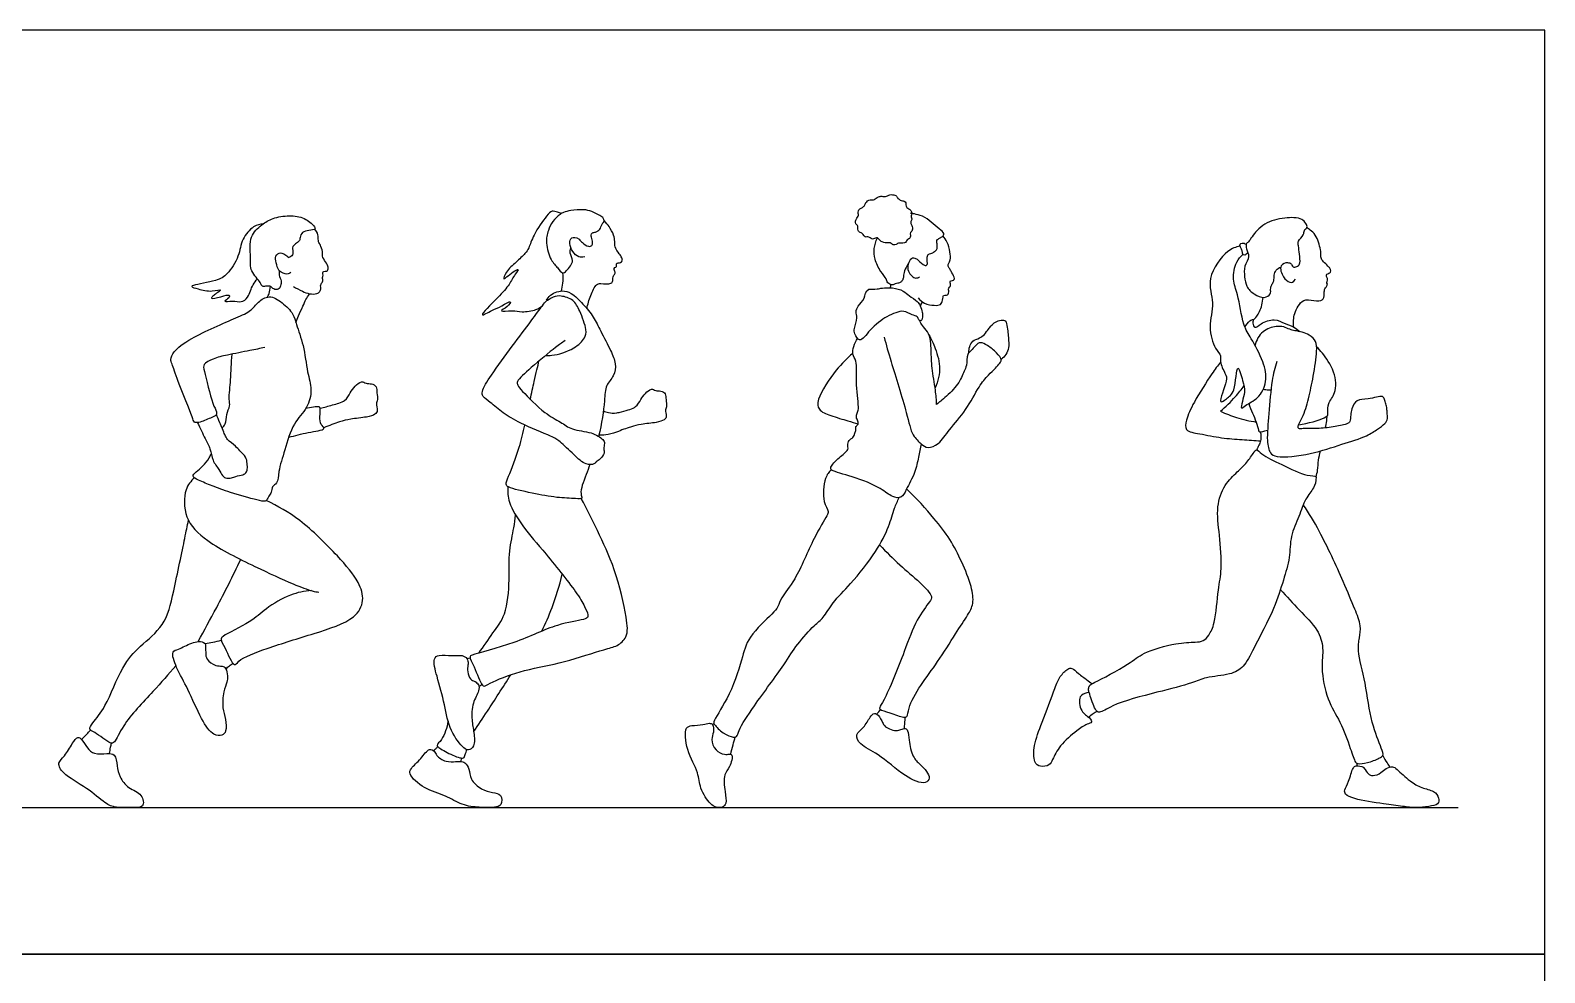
# Model space of a CAD drawing. Header units: millimetres. Extents: x 10.5 to 31.3, y 15.2 to 26.1.
# Drawn here: x 14.294 to 18.293, y 23.59 to 26.077 of the extents above; entities that cross this region are included whole.
import ezdxf

# ---------------------------------------------------------------- set-up
doc = ezdxf.new("R2010")
doc.units = ezdxf.units.MM
for name, color, linetype, true_color in [('AG-DIAGRAM', 7, 'Continuous', 0xfecc66), ('AG-HUMANS', 7, 'Continuous', 0x66ccff), ('X-VPRT', 6, 'Continuous', 0xff00ff)]:
    doc.layers.add(name, color=color, linetype=linetype, true_color=true_color)

msp = doc.modelspace()

# ---------------------------------------------------------------- linework, layer by layer
at = {"layer": 'AG-DIAGRAM'}
msp.add_line((10.7494, 24.0258), (18.0646, 24.0258), dxfattribs=at)
at = {"layer": 'AG-HUMANS'}
for p, q in [((15.4465, 24.4191), (15.4553, 24.421)), ((15.4787, 24.3455), (15.4867, 24.3506)), ((16.0957, 24.2445), (16.0993, 24.2476))]:
    msp.add_line(p, q, dxfattribs=at)
for points, knots in [([(16.5309, 25.5294), (16.5379, 25.5227), (16.543, 25.5173), (16.5593, 25.515), (16.5653, 25.5175), (16.5696, 25.5123), (16.5726, 25.5111), (16.5812, 25.511), (16.5829, 25.5158), (16.5978, 25.5148), (16.6057, 25.5166), (16.6073, 25.5218), (16.6111, 25.5259), (16.617, 25.5268), (16.6188, 25.536), (16.6168, 25.5434), (16.6221, 25.5472), (16.6238, 25.5522), (16.6237, 25.5601), (16.619, 25.5646), (16.6192, 25.5744), (16.6223, 25.5773), (16.6206, 25.5823), (16.6196, 25.5874), (16.6227, 25.5939), (16.6198, 25.6018), (16.6136, 25.6062), (16.6081, 25.6092), (16.6056, 25.6166), (16.6071, 25.6219), (16.6015, 25.6271), (16.5967, 25.6267), (16.591, 25.629), (16.585, 25.6333), (16.5823, 25.6373), (16.5796, 25.6414), (16.5741, 25.6429), (16.5671, 25.6439), (16.5612, 25.6428), (16.5578, 25.6404), (16.5522, 25.638), (16.5426, 25.6392), (16.538, 25.6389), (16.5299, 25.6369), (16.5255, 25.6321), (16.521, 25.6295), (16.5145, 25.63), (16.5085, 25.6293), (16.5042, 25.627), (16.5005, 25.6225), (16.4971, 25.6148), (16.4946, 25.6115), (16.4876, 25.6081), (16.4817, 25.604), (16.4793, 25.5973), (16.4813, 25.5908), (16.4802, 25.5866), (16.4767, 25.5812), (16.4721, 25.5743), (16.4732, 25.5664), (16.4766, 25.5641), (16.4796, 25.5601), (16.4786, 25.5564), (16.4797, 25.5488), (16.4819, 25.5448), (16.4898, 25.5422), (16.4938, 25.5383), (16.4955, 25.5332), (16.5014, 25.531), (16.5053, 25.5325), (16.5121, 25.5298), (16.5159, 25.5258), (16.521, 25.5262), (16.5281, 25.5298), (16.5309, 25.5294)], [0, 0, 0, 0, 0.18357, 0.413107, 0.553515, 0.689364, 0.797241, 0.955764, 1.071642, 1.287715, 1.449173, 1.57431, 1.707442, 1.838664, 2.00538, 2.160848, 2.296697, 2.428185, 2.583865, 2.729543, 2.901419, 3.014632, 3.138944, 3.269721, 3.420082, 3.580751, 3.738103, 3.880979, 4.035206, 4.165713, 4.312417, 4.436729, 4.578563, 4.734614, 4.860861, 4.98433, 5.118964, 5.27491, 5.413246, 5.528213, 5.668982, 5.846026, 5.973063, 6.135323, 6.282532, 6.409077, 6.555717, 6.696701, 6.820064, 6.960472, 7.125476, 7.243727, 7.401438, 7.556959, 7.704606, 7.851751, 7.968772, 8.113269, 8.280672, 8.433739, 8.549099, 8.671161, 8.78311, 8.939424, 9.061486, 9.2228, 9.358328, 9.488291, 9.62414, 9.740147, 9.891625, 10.023464, 10.150501, 10.335732, 10.335732, 10.335732, 10.335732]), ([(15.697, 25.5941), (15.6788, 25.5988), (15.6706, 25.6021), (15.6553, 25.5856), (15.6221, 25.5385), (15.6113, 25.5032), (15.6006, 25.4877), (15.5761, 25.4642), (15.5512, 25.4432), (15.541, 25.4168), (15.5519, 25.4273), (15.5906, 25.4551), (15.5717, 25.431), (15.5583, 25.404), (15.5327, 25.3755), (15.4686, 25.3126), (15.517, 25.3408), (15.5358, 25.3467), (15.5684, 25.3682), (15.5543, 25.3461), (15.527, 25.3335), (15.5699, 25.3389), (15.5907, 25.3325), (15.6301, 25.3378), (15.6409, 25.3462), (15.6461, 25.3504)], [0, 0, 0, 0, 0.191077, 0.457112, 0.920906, 1.284394, 1.537746, 1.883172, 2.245657, 2.506415, 2.689415, 3.048608, 3.275875, 3.613356, 4.025166, 4.489899, 4.805824, 5.130259, 5.428522, 5.664774, 5.920988, 6.23328, 6.546164, 6.909802, 7.17927, 7.17927, 7.17927, 7.17927]), ([(15.7431, 25.5261), (15.7457, 25.5227), (15.7513, 25.5166), (15.7665, 25.5052), (15.7781, 25.508), (15.7788, 25.5172), (15.7767, 25.5309), (15.774, 25.5363), (15.7774, 25.5444), (15.7872, 25.5435), (15.7929, 25.5486), (15.799, 25.5514), (15.8027, 25.5659), (15.809, 25.5709), (15.8093, 25.5783), (15.8036, 25.5859), (15.7757, 25.6), (15.7556, 25.6047), (15.7218, 25.6026), (15.7023, 25.597), (15.6922, 25.5917), (15.6719, 25.5727), (15.6609, 25.5487), (15.6535, 25.5156), (15.6668, 25.4705), (15.686, 25.452), (15.6986, 25.4332), (15.7104, 25.4425), (15.7206, 25.4556), (15.7288, 25.4693), (15.7173, 25.4889), (15.72, 25.4986), (15.7211, 25.5032)], [0, 0, 0, 0, 0.205858, 0.450927, 0.624899, 0.78822, 1.001863, 1.141466, 1.291073, 1.461043, 1.614947, 1.759933, 1.97525, 2.135883, 2.276524, 2.445679, 2.759766, 3.0312, 3.361959, 3.616463, 3.806917, 4.101357, 4.397337, 4.728571, 5.11339, 5.417453, 5.660956, 5.85216, 6.091146, 6.309099, 6.567718, 6.78431, 6.78431, 6.78431, 6.78431]), ([(14.9095, 25.5668), (14.9005, 25.5656), (14.8817, 25.5611), (14.8506, 25.526), (14.8467, 25.4806), (14.8152, 25.4318), (14.7864, 25.4149), (14.7276, 25.4056), (14.7163, 25.4004), (14.7402, 25.3934), (14.7701, 25.3861), (14.8046, 25.3952), (14.7838, 25.3825), (14.7772, 25.3763), (14.7672, 25.3668), (14.7978, 25.3738), (14.8216, 25.3816), (14.8196, 25.3701), (14.7991, 25.3584), (14.8308, 25.3653), (14.8501, 25.3572), (14.8699, 25.3717), (14.8747, 25.3899), (14.8819, 25.4057), (14.8892, 25.4163), (14.8934, 25.4213)], [0, 0, 0, 0, 0.298814, 0.673893, 1.064701, 1.485359, 1.830194, 2.270107, 2.408304, 2.650474, 3.003669, 3.271384, 3.481201, 3.683105, 3.82639, 4.112654, 4.384832, 4.533756, 4.74575, 5.00128, 5.275131, 5.536438, 5.782952, 6.020531, 6.272238, 6.272238, 6.272238, 6.272238]), ([(14.9515, 25.4425), (14.9508, 25.4386), (14.9493, 25.4303), (14.9583, 25.416), (14.9552, 25.403), (14.9501, 25.3916), (14.9359, 25.3931), (14.9295, 25.4024), (14.9187, 25.4024), (14.9048, 25.3997), (14.9024, 25.4134), (14.8722, 25.4416), (14.877, 25.4791), (14.8708, 25.534), (14.9044, 25.5646), (14.9341, 25.5827), (14.9777, 25.5898), (15.0172, 25.5841), (15.0425, 25.563), (15.0487, 25.5512), (15.0287, 25.5485), (15.0117, 25.5461), (15.0057, 25.5305), (15.0059, 25.5216), (14.9967, 25.5161), (14.9861, 25.5067), (14.9866, 25.4999), (14.9871, 25.4902), (14.9873, 25.4837), (14.9801, 25.4784), (14.9763, 25.4775)], [0, 0, 0, 0, 0.197354, 0.424793, 0.632022, 0.82099, 1.01686, 1.201534, 1.386208, 1.58185, 1.771487, 2.123738, 2.474823, 2.889178, 3.257803, 3.59504, 3.970745, 4.33508, 4.658984, 4.82234, 5.053452, 5.293243, 5.511996, 5.675698, 5.858202, 6.06865, 6.213703, 6.390805, 6.533312, 6.729658, 6.729658, 6.729658, 6.729658]), ([(15.764, 25.3425), (15.7659, 25.3544), (15.7722, 25.3758), (15.7876, 25.408), (15.8001, 25.4093), (15.8286, 25.4064), (15.8329, 25.4165), (15.8314, 25.4301), (15.841, 25.4353), (15.8345, 25.4458), (15.8368, 25.4516), (15.8428, 25.4529), (15.8416, 25.4595), (15.8415, 25.4633), (15.8527, 25.4633), (15.8583, 25.4682), (15.8564, 25.4781), (15.8488, 25.4869), (15.8361, 25.5056), (15.8377, 25.52), (15.8356, 25.5371), (15.8229, 25.559), (15.8154, 25.5684), (15.809, 25.5748)], [0, 0, 0, 0, 0.355327, 0.690295, 0.894078, 1.196919, 1.371967, 1.58184, 1.751529, 1.94016, 2.076228, 2.206236, 2.347409, 2.44667, 2.632692, 2.783871, 2.956325, 3.162285, 3.437657, 3.658387, 3.900466, 4.201029, 4.428938, 4.428938, 4.428938, 4.428938]), ([(16.6365, 25.4723), (16.6544, 25.4544), (16.6638, 25.4566), (16.6627, 25.4658), (16.6616, 25.4757), (16.6641, 25.4865), (16.6723, 25.4879), (16.6817, 25.4924), (16.6889, 25.4989), (16.6886, 25.504), (16.6891, 25.514), (16.6871, 25.5187), (16.6889, 25.5258), (16.6965, 25.5295), (16.703, 25.5325), (16.7093, 25.5422), (16.6922, 25.5537), (16.6736, 25.5712), (16.6513, 25.5879), (16.6287, 25.5923), (16.6219, 25.5939), (16.6186, 25.5945)], [0, 0, 0, 0, 0.204607, 0.383062, 0.592618, 0.792595, 0.967037, 1.178667, 1.370245, 1.514034, 1.71456, 1.861227, 2.022849, 2.205194, 2.380808, 2.566183, 2.834228, 3.169649, 3.511079, 3.813024, 4.017632, 4.017632, 4.017632, 4.017632]), ([(17.6245, 25.4596), (17.6257, 25.4565), (17.6303, 25.4494), (17.6414, 25.4548), (17.6489, 25.4629), (17.6447, 25.4867), (17.6434, 25.5076), (17.6398, 25.5215), (17.6588, 25.5361), (17.6559, 25.5498), (17.6682, 25.5563), (17.6624, 25.5683), (17.6518, 25.5801), (17.6296, 25.5841), (17.5768, 25.5801), (17.5322, 25.5539), (17.5124, 25.5186), (17.5036, 25.5139), (17.5046, 25.4988), (17.5163, 25.4794), (17.4977, 25.4546), (17.5006, 25.4269), (17.5042, 25.4001), (17.5247, 25.3803), (17.5519, 25.3679), (17.5711, 25.3804), (17.5685, 25.3935), (17.5715, 25.4054), (17.5791, 25.4153), (17.5777, 25.4312), (17.5824, 25.4447), (17.5915, 25.4506), (17.5962, 25.4522)], [0, 0, 0, 0, 0.179111, 0.36007, 0.539966, 0.813715, 1.079979, 1.282204, 1.542358, 1.739478, 1.923903, 2.109794, 2.330765, 2.592597, 3.00277, 3.418178, 3.766926, 3.929559, 4.133585, 4.392769, 4.691076, 4.989083, 5.279056, 5.578567, 5.881193, 6.123037, 6.318518, 6.51461, 6.710686, 6.933183, 7.144418, 7.364605, 7.364605, 7.364605, 7.364605]), ([(17.6306, 25.2937), (17.6287, 25.3055), (17.631, 25.33), (17.6417, 25.3482), (17.6552, 25.3686), (17.6831, 25.3635), (17.7082, 25.3618), (17.712, 25.3802), (17.7101, 25.3929), (17.7172, 25.4009), (17.7204, 25.4073), (17.7159, 25.4116), (17.7216, 25.4176), (17.7176, 25.4254), (17.7162, 25.4297), (17.7176, 25.4339), (17.7233, 25.4356), (17.7291, 25.4385), (17.7281, 25.447), (17.7232, 25.4527), (17.7119, 25.4636), (17.7021, 25.4733), (17.7021, 25.4856), (17.7022, 25.4983), (17.6952, 25.5184), (17.6893, 25.5373), (17.6743, 25.5501), (17.668, 25.5542), (17.6647, 25.556)], [0, 0, 0, 0, 0.339875, 0.603863, 0.864287, 1.159794, 1.427412, 1.64824, 1.851112, 2.032198, 2.174254, 2.295967, 2.441613, 2.602793, 2.724096, 2.832505, 2.969462, 3.106295, 3.257473, 3.413745, 3.639809, 3.848822, 4.03916, 4.242322, 4.502896, 4.759007, 5.004719, 5.195454, 5.195454, 5.195454, 5.195454]), ([(14.9888, 25.4014), (14.9963, 25.3964), (15.0124, 25.3883), (15.0301, 25.3806), (15.0507, 25.3811), (15.0578, 25.3863), (15.0622, 25.3938), (15.0589, 25.4055), (15.0661, 25.4127), (15.0668, 25.4191), (15.0643, 25.4248), (15.0683, 25.4301), (15.0655, 25.4385), (15.0686, 25.4418), (15.0763, 25.4406), (15.0805, 25.4448), (15.0812, 25.4526), (15.0739, 25.4662), (15.0635, 25.4804), (15.0666, 25.4937), (15.0602, 25.5102), (15.0541, 25.5188), (15.0544, 25.5339), (15.0526, 25.5434), (15.045, 25.5526)], [0, 0, 0, 0, 0.309183, 0.575056, 0.836893, 1.007549, 1.174582, 1.373366, 1.555472, 1.701136, 1.842548, 1.986421, 2.125341, 2.233949, 2.395346, 2.527577, 2.690515, 2.939106, 3.184452, 3.398289, 3.642719, 3.836526, 4.064776, 4.280232, 4.280232, 4.280232, 4.280232]), ([(15.7584, 25.4797), (15.751, 25.478), (15.741, 25.4782), (15.7246, 25.4923), (15.7165, 25.5139), (15.7216, 25.5322), (15.7344, 25.5313), (15.7431, 25.5261)], [-1.438401, -1.438401, -1.438401, -1.438401, -1.199849, -0.876582, -0.538355, -0.261451, 0, 0, 0, 0]), ([(16.6123, 25.4605), (16.608, 25.4549), (16.6014, 25.4426), (16.6, 25.4278), (16.5984, 25.4186), (16.5929, 25.4123), (16.585, 25.4094), (16.578, 25.4083), (16.5707, 25.4029), (16.5561, 25.4101), (16.5555, 25.4222), (16.538, 25.4403), (16.5232, 25.4729), (16.5205, 25.5), (16.5266, 25.5203), (16.5309, 25.5294)], [0, 0, 0, 0, 0.272025, 0.500409, 0.677406, 0.843564, 1.01366, 1.170687, 1.341376, 1.559489, 1.755158, 2.046919, 2.402774, 2.720637, 3.010999, 3.010999, 3.010999, 3.010999]), ([(16.6384, 25.3713), (16.643, 25.3654), (16.6545, 25.3543), (16.6804, 25.351), (16.6985, 25.351), (16.7035, 25.3647), (16.7042, 25.3722), (16.7046, 25.3783), (16.7133, 25.3778), (16.7183, 25.3802), (16.72, 25.3869), (16.7191, 25.3925), (16.7183, 25.3972), (16.724, 25.4008), (16.7247, 25.4061), (16.7231, 25.4105), (16.7226, 25.413), (16.7234, 25.4166), (16.7292, 25.4159), (16.7344, 25.4195), (16.7346, 25.4265), (16.7255, 25.4413), (16.721, 25.4488), (16.716, 25.4563), (16.7199, 25.4628), (16.7247, 25.4717), (16.723, 25.4933), (16.7163, 25.5178), (16.7083, 25.5293), (16.7038, 25.5345)], [0, 0, 0, 0, 0.270486, 0.560399, 0.789247, 0.989052, 1.149347, 1.272112, 1.42715, 1.557894, 1.700506, 1.837863, 1.954751, 2.093021, 2.219992, 2.341291, 2.433915, 2.528583, 2.657647, 2.790569, 2.93209, 3.167085, 3.344051, 3.502093, 3.648044, 3.824211, 4.085581, 4.374394, 4.631795, 4.631795, 4.631795, 4.631795]), ([(17.5095, 25.4901), (17.5082, 25.4885), (17.505, 25.486), (17.5015, 25.4833), (17.4942, 25.4853), (17.4954, 25.4921), (17.4926, 25.4992), (17.4881, 25.5068), (17.488, 25.5131), (17.4945, 25.517), (17.502, 25.5146), (17.5049, 25.5123)], [0, 0, 0, 0, 0.139537, 0.258619, 0.395448, 0.531595, 0.690277, 0.859662, 0.99244, 1.13453, 1.32381, 1.32381, 1.32381, 1.32381]), ([(14.9819, 25.4379), (14.9788, 25.4358), (14.9719, 25.4313), (14.9475, 25.4403), (14.9438, 25.4634), (14.9386, 25.482), (14.9549, 25.4926), (14.9662, 25.485), (14.9733, 25.4805), (14.9763, 25.4775)], [0, 0, 0, 0, 0.190112, 0.458617, 0.731783, 0.972025, 1.192123, 1.393337, 1.598294, 1.598294, 1.598294, 1.598294]), ([(16.6365, 25.4723), (16.6282, 25.477), (16.6189, 25.4756), (16.6105, 25.4599), (16.6107, 25.4407), (16.6218, 25.4281), (16.6318, 25.4218), (16.6391, 25.4244), (16.6419, 25.4262)], [0, 0, 0, 0, 0.206819, 0.466156, 0.739378, 0.9942, 1.203595, 1.405323, 1.405323, 1.405323, 1.405323]), ([(17.4885, 25.5077), (17.4772, 25.5045), (17.4532, 25.4987), (17.3963, 25.4225), (17.4234, 25.3581), (17.4033, 25.2958), (17.42, 25.2385), (17.44, 25.219), (17.4336, 25.2023), (17.4499, 25.17), (17.4569, 25.1546), (17.4271, 25.0847), (17.4558, 25.1079), (17.4768, 25.1203), (17.4798, 25.2131), (17.496, 25.1464), (17.5054, 25.1278), (17.4856, 25.0709), (17.5055, 25.0905), (17.5384, 25.1041), (17.562, 25.1511), (17.5515, 25.2031), (17.5184, 25.2649), (17.4949, 25.2985), (17.4844, 25.3808), (17.4671, 25.4169), (17.4766, 25.467), (17.4897, 25.4797), (17.4962, 25.4854)], [0, 0, 0, 0, 0.338095, 0.859583, 1.318094, 1.772175, 2.203313, 2.482122, 2.704816, 3.031319, 3.292751, 3.715474, 3.945326, 4.259109, 4.69304, 5.029946, 5.346346, 5.716073, 5.918299, 6.266909, 6.659562, 7.072372, 7.540873, 7.914729, 8.419812, 8.790312, 9.175677, 9.466436, 9.466436, 9.466436, 9.466436]), ([(15.6966, 25.3893), (15.6983, 25.396), (15.701, 25.4096), (15.7013, 25.428), (15.7005, 25.4371)], [0, 0, 0, 0, 0.2605658, 0.5605132, 0.5605132, 0.5605132, 0.5605132]), ([(17.6245, 25.4596), (17.6216, 25.4616), (17.6151, 25.4654), (17.5901, 25.4582), (17.6012, 25.4245), (17.6188, 25.4111), (17.6284, 25.4107), (17.635, 25.4206)], [0, 0, 0, 0, 0.212038, 0.495465, 0.84623, 1.154724, 1.36529, 1.36529, 1.36529, 1.36529]), ([(14.9199, 25.373), (14.9217, 25.3761), (14.925, 25.3826), (14.9278, 25.395), (14.928, 25.4013)], [0, 0, 0, 0, 0.1882487, 0.436699, 0.436699, 0.436699, 0.436699]), ([(16.508, 25.394), (16.4995, 25.3888), (16.4985, 25.3673), (16.4795, 25.3509), (16.4729, 25.3338), (16.4792, 25.3186), (16.4687, 25.2899), (16.47, 25.2772), (16.4849, 25.2492), (16.5116, 25.2904), (16.5541, 25.3223), (16.5783, 25.3315), (16.6008, 25.339), (16.6213, 25.3254), (16.6374, 25.3226), (16.639, 25.3123), (16.649, 25.3084), (16.6501, 25.3245), (16.6502, 25.3327), (16.6443, 25.3506), (16.637, 25.3629), (16.6139, 25.3755), (16.6004, 25.3907), (16.5713, 25.3989), (16.5437, 25.3976), (16.531, 25.3937), (16.5136, 25.3939), (16.508, 25.394)], [0, 0, 0, 0, 0.27821, 0.573306, 0.807832, 1.038665, 1.349328, 1.570269, 1.830348, 2.186289, 2.623541, 2.918589, 3.187917, 3.471273, 3.694455, 3.867847, 4.016705, 4.222904, 4.403024, 4.647219, 4.869121, 5.159984, 5.423146, 5.739329, 6.040346, 6.259052, 6.531833, 6.531833, 6.531833, 6.531833]), ([(16.5642, 25.3978), (16.565, 25.3992), (16.5659, 25.4012), (16.5666, 25.4044), (16.5668, 25.4057)], [0, 0, 0, 0, 0.1242506, 0.1967091, 0.1967091, 0.1967091, 0.1967091]), ([(14.9132, 25.2401), (14.9001, 25.2373), (14.8744, 25.2317), (14.8141, 25.2206), (14.7788, 25.2119), (14.7485, 25.1962), (14.7547, 25.1762), (14.7728, 25.0923), (14.7863, 25.0726), (14.7863, 25.0599), (14.7689, 25.0542), (14.7407, 25.0406), (14.7252, 25.0418), (14.7219, 25.06), (14.6825, 25.1499), (14.6695, 25.1947), (14.6628, 25.2088), (14.6737, 25.2328), (14.7194, 25.2679), (14.8353, 25.3176), (14.8759, 25.3349), (14.8951, 25.3605), (14.9251, 25.3804), (14.96, 25.3591), (14.9895, 25.3299), (14.9964, 25.2992), (15.0172, 25.2446), (15.024, 25.1761), (15.0396, 25.1296), (15.0267, 25.0788), (14.9859, 25.0405), (14.9667, 24.9698), (14.9486, 24.9159), (14.9483, 24.8811), (14.9309, 24.8744), (14.9324, 24.8573), (14.9229, 24.8486), (14.9204, 24.8399), (14.9137, 24.8321), (14.8894, 24.8383), (14.821, 24.8568), (14.7759, 24.8741), (14.7403, 24.8882), (14.7187, 24.9007), (14.7344, 24.9133), (14.7608, 24.9366), (14.7699, 24.956), (14.7715, 24.9597)], [0, 0, 0, 0, 0.363858, 0.808526, 1.167932, 1.469615, 1.712949, 2.246068, 2.529442, 2.699223, 2.934308, 3.261588, 3.459831, 3.682233, 4.256288, 4.655398, 4.860818, 5.124808, 5.563225, 6.212429, 6.591522, 6.905613, 7.225634, 7.575414, 7.940212, 8.255192, 8.691226, 9.170521, 9.568491, 9.964155, 10.387597, 10.876475, 11.317128, 11.63367, 11.851238, 12.071551, 12.27073, 12.441003, 12.602025, 12.871368, 13.358528, 13.769018, 14.127507, 14.371087, 14.583498, 14.98794, 15.085861, 15.085861, 15.085861, 15.085861]), ([(14.9953, 25.3061), (14.9974, 25.312), (15.0014, 25.3236), (15.0138, 25.3484), (15.0211, 25.367), (15.0268, 25.3747), (15.0313, 25.3819)], [0, 0, 0, 0, 0.24651, 0.548447, 0.805145, 1.017564, 1.017564, 1.017564, 1.017564]), ([(15.7059, 25.2581), (15.6975, 25.2522), (15.6802, 25.2404), (15.6184, 25.1889), (15.5778, 25.153), (15.5808, 25.1397), (15.5947, 25.1223), (15.6512, 25.0648), (15.6937, 25.045), (15.724, 25.021), (15.7745, 25.0187), (15.8065, 24.999), (15.8116, 24.9867), (15.8066, 24.9726), (15.8117, 24.9608), (15.7996, 24.9453), (15.7881, 24.9391), (15.7833, 24.9307), (15.758, 24.9296), (15.7291, 24.957), (15.6928, 24.9931), (15.6689, 25.0063), (15.5867, 25.0391), (15.5443, 25.0657), (15.5102, 25.0943), (15.4882, 25.1095), (15.4849, 25.1267), (15.513, 25.17), (15.5661, 25.2449), (15.6151, 25.3068), (15.6449, 25.3501), (15.6537, 25.3594), (15.6576, 25.3638)], [0, 0, 0, 0, 0.317686, 0.841454, 1.251256, 1.425889, 1.688375, 2.202772, 2.602523, 2.947196, 3.354244, 3.694978, 3.889422, 4.101039, 4.296908, 4.539544, 4.746432, 4.911032, 5.171518, 5.537057, 5.940914, 6.248714, 6.779028, 7.200376, 7.580414, 7.857815, 8.06689, 8.470152, 9.018465, 9.539775, 9.943386, 10.184077, 10.184077, 10.184077, 10.184077]), ([(15.6547, 25.2189), (15.6592, 25.2191), (15.679, 25.2184), (15.7307, 25.2346), (15.7591, 25.2636), (15.7644, 25.2876), (15.7456, 25.3357), (15.7295, 25.3679), (15.6955, 25.3768), (15.6772, 25.3763), (15.6593, 25.3631), (15.6576, 25.3638), (15.6561, 25.3644), (15.6647, 25.3777), (15.6797, 25.3853), (15.6993, 25.3916), (15.7246, 25.3844), (15.7543, 25.3546), (15.7824, 25.3206), (15.7998, 25.283), (15.827, 25.2326), (15.8412, 25.1985), (15.8368, 25.1639), (15.8117, 25.1401), (15.8112, 25.096), (15.803, 25.0394), (15.7946, 25.0055)], [10.159721, 10.159721, 10.159721, 10.159721, 10.329937, 10.776793, 11.132655, 11.40434, 11.809613, 12.127567, 12.466696, 12.730049, 12.966718, 12.966718, 12.966718, 13.177042, 13.425598, 13.676742, 13.959687, 14.330151, 14.710301, 15.081902, 15.514951, 15.863466, 16.186205, 16.506252, 16.87254, 17.429973, 17.429973, 17.429973, 17.429973]), ([(16.6443, 25.3492), (16.645, 25.351), (16.6466, 25.3545), (16.649, 25.3581), (16.6504, 25.3597)], [0, 0, 0, 0, 0.1366152, 0.2811586, 0.2811586, 0.2811586, 0.2811586]), ([(17.5233, 25.3119), (17.53, 25.3187), (17.5412, 25.3317), (17.5484, 25.3589), (17.5494, 25.3722)], [0, 0, 0, 0, 0.3042755, 0.6148947, 0.6148947, 0.6148947, 0.6148947]), ([(16.6874, 25.0898), (16.6871, 25.1009), (16.684, 25.1351), (16.6739, 25.1835), (16.6732, 25.2307), (16.672, 25.2564), (16.6655, 25.2826), (16.6487, 25.2971), (16.6447, 25.3067), (16.6427, 25.3113)], [0.362644, 0.362644, 0.362644, 0.362644, 0.644742, 1.080102, 1.46595, 1.754719, 2.042634, 2.305524, 2.524942, 2.524942, 2.524942, 2.524942]), ([(16.8133, 25.274), (16.8224, 25.286), (16.83, 25.2972), (16.8419, 25.3074), (16.8568, 25.3127), (16.8713, 25.3127), (16.8738, 25.2926), (16.8762, 25.2757), (16.8775, 25.258), (16.8787, 25.2396), (16.8708, 25.2213), (16.8625, 25.2124), (16.8578, 25.2087)], [0.931814, 0.931814, 0.931814, 0.931814, 1.205722, 1.435025, 1.668444, 1.867233, 2.111783, 2.362164, 2.607967, 2.858352, 3.11649, 3.36502, 3.36502, 3.36502, 3.36502]), ([(17.5015, 25.2938), (17.5043, 25.3002), (17.5129, 25.3096), (17.5254, 25.3168), (17.5208, 25.304), (17.5275, 25.2878), (17.5445, 25.3056), (17.5794, 25.318), (17.607, 25.3025), (17.6306, 25.2953), (17.6418, 25.2864), (17.6469, 25.2818)], [0, 0, 0, 0, 0.26061, 0.430314, 0.60484, 0.804047, 1.04898, 1.391376, 1.704757, 1.986114, 2.244324, 2.244324, 2.244324, 2.244324]), ([(17.6332, 25.2844), (17.6287, 25.2854), (17.6195, 25.2873), (17.6036, 25.2955), (17.5833, 25.2969), (17.545, 25.2852), (17.5317, 25.2592), (17.5281, 25.2459)], [0, 0, 0, 0, 0.212299, 0.447004, 0.700909, 1.048749, 1.413597, 1.413597, 1.413597, 1.413597]), ([(17.5861, 25.2034), (17.5809, 25.1866), (17.5706, 25.1522), (17.5658, 25.0659), (17.5578, 24.9973), (17.5662, 24.9605), (17.5881, 24.9476), (17.6792, 24.9575), (17.754, 24.9845), (17.8219, 25.0039), (17.8507, 25.0241), (17.8717, 25.0378), (17.8799, 25.0522), (17.8763, 25.0674), (17.8771, 25.0779), (17.8736, 25.0917), (17.8699, 25.102), (17.8666, 25.1164), (17.8261, 25.1002), (17.796, 25.1058), (17.783, 25.0779), (17.7805, 25.0631), (17.7804, 25.0433), (17.7717, 25.0379), (17.7374, 25.0305), (17.699, 25.0256), (17.6573, 25.0267), (17.6436, 25.0244), (17.6398, 25.0327), (17.656, 25.0569), (17.6704, 25.1064), (17.6822, 25.1627), (17.6922, 25.2286), (17.6905, 25.2563), (17.6721, 25.2752), (17.6462, 25.2826), (17.6332, 25.2844)], [0, 0, 0, 0, 0.413908, 0.944385, 1.424901, 1.750347, 2.00838, 2.539521, 3.070451, 3.540463, 3.875634, 4.154198, 4.375613, 4.592647, 4.779302, 4.990337, 5.18377, 5.359528, 5.711045, 6.02083, 6.306836, 6.53939, 6.778076, 6.944961, 7.272365, 7.644299, 8.011534, 8.204967, 8.338884, 8.630847, 9.042498, 9.486796, 9.948671, 10.238598, 10.523694, 10.878615, 10.878615, 10.878615, 10.878615]), ([(16.6466, 24.9857), (16.6444, 24.9739), (16.6389, 24.95), (16.6317, 24.91), (16.6074, 24.8669), (16.596, 24.8409), (16.5682, 24.8452), (16.5382, 24.8712), (16.4688, 24.8997), (16.41, 24.9128), (16.4056, 24.9255), (16.4292, 24.9504), (16.457, 24.9689), (16.4507, 24.9843), (16.458, 24.999), (16.4679, 25.0001), (16.4759, 25.0259), (16.4726, 25.0312), (16.4816, 25.037), (16.4796, 25.0458), (16.474, 25.0566), (16.4776, 25.0672), (16.4834, 25.0797), (16.4724, 25.1417), (16.4794, 25.2051), (16.4606, 25.2207), (16.4698, 25.2524), (16.4786, 25.2637)], [0, 0, 0, 0, 0.341567, 0.706439, 1.109702, 1.391435, 1.655982, 2.011372, 2.520539, 2.94799, 3.107382, 3.435076, 3.754688, 3.963716, 4.176036, 4.348479, 4.629744, 4.759786, 4.924039, 5.085623, 5.281962, 5.461785, 5.660047, 6.111903, 6.56252, 6.817556, 7.189743, 7.189743, 7.189743, 7.189743]), ([(16.5486, 25.2676), (16.5546, 25.2458), (16.5656, 25.204), (16.609, 25.0702), (16.6202, 25.0096), (16.6458, 24.9858), (16.6643, 24.9721), (16.6956, 24.9855), (16.7213, 25.0253), (16.7666, 25.074), (16.7968, 25.1353), (16.8224, 25.1668), (16.8423, 25.1843), (16.8535, 25.1985), (16.8614, 25.2075), (16.8454, 25.2281), (16.8231, 25.2445), (16.8028, 25.2565), (16.7901, 25.2449), (16.7784, 25.2316), (16.7664, 25.2225), (16.768, 25.1925), (16.7592, 25.1774), (16.7535, 25.1591), (16.73, 25.1238), (16.6971, 25.0978), (16.6924, 25.094), (16.6874, 25.0898)], [0, 0, 0, 0, 0.468077, 1.140844, 1.588093, 1.906543, 2.163114, 2.46778, 2.858225, 3.327169, 3.798746, 4.158507, 4.448528, 4.688265, 4.861286, 5.130915, 5.445274, 5.70158, 5.919534, 6.159961, 6.372371, 6.672696, 6.908811, 7.149861, 7.528687, 7.898487, 8.015237, 8.015237, 8.015237, 8.015237]), ([(16.6671, 25.2732), (16.6725, 25.2634), (16.6819, 25.2429), (16.701, 25.1889), (16.691, 25.151), (16.6832, 25.1335)], [0, 0, 0, 0, 0.329793, 0.751181, 1.181047, 1.181047, 1.181047, 1.181047]), ([(16.7727, 25.2268), (16.7724, 25.232), (16.7738, 25.2423), (16.7811, 25.2588), (16.8009, 25.2641), (16.8091, 25.2708), (16.8133, 25.274)], [0, 0, 0, 0, 0.2240624, 0.4557149, 0.704872, 0.9318136, 0.9318136, 0.9318136, 0.9318136]), ([(17.6432, 25.0361), (17.6497, 25.0371), (17.682, 25.0429), (17.7224, 25.0553), (17.7202, 25.07), (17.7195, 25.0944), (17.7444, 25.1199), (17.7412, 25.1769), (17.7072, 25.2253), (17.6963, 25.2364), (17.6909, 25.2416)], [1.740423, 1.740423, 1.740423, 1.740423, 1.851326, 2.289563, 2.472901, 2.740616, 3.067176, 3.486624, 3.918816, 4.189044, 4.189044, 4.189044, 4.189044]), ([(14.8002, 25.0269), (14.8029, 25.0313), (14.8121, 25.0371), (14.8102, 25.0642), (14.8228, 25.086), (14.817, 25.1034), (14.8241, 25.1564), (14.8236, 25.1826), (14.8259, 25.2104), (14.8272, 25.2228)], [15.907127, 15.907127, 15.907127, 15.907127, 16.113017, 16.403219, 16.680884, 16.9214, 17.329718, 17.665647, 17.926659, 17.926659, 17.926659, 17.926659]), ([(15.6141, 25.1032), (15.6175, 25.1194), (15.6263, 25.1595), (15.6345, 25.1917), (15.637, 25.2042)], [8.988679, 8.988679, 8.988679, 8.988679, 9.2824206, 9.7184121, 9.7184121, 9.7184121, 9.7184121]), ([(16.4658, 25.2245), (16.4499, 25.211), (16.422, 25.1841), (16.3704, 25.1071), (16.3733, 25.0738), (16.4084, 25.0595), (16.4526, 25.0466), (16.471, 25.0411), (16.4802, 25.0385)], [0, 0, 0, 0, 0.449659, 0.987509, 1.279973, 1.613055, 2.003125, 2.307257, 2.307257, 2.307257, 2.307257]), ([(17.4371, 25.2016), (17.4291, 25.1913), (17.4136, 25.1709), (17.3661, 25.0968), (17.3467, 25.0519), (17.3412, 25.0183), (17.3855, 25.0122), (17.4395, 25.0006), (17.4936, 24.9968), (17.5268, 24.9946), (17.5433, 24.9938)], [0, 0, 0, 0, 0.355568, 0.886325, 1.29707, 1.578436, 1.922367, 2.357192, 2.776277, 3.176713, 3.176713, 3.176713, 3.176713]), ([(15.0593, 25.0795), (15.0702, 25.0819), (15.0906, 25.0887), (15.1265, 25.0965), (15.1383, 25.1212), (15.1501, 25.1373), (15.1681, 25.1532), (15.1803, 25.1441), (15.1947, 25.1454), (15.21, 25.1379), (15.2082, 25.12), (15.213, 25.1021), (15.2056, 25.092), (15.2126, 25.0739), (15.2045, 25.0618), (15.181, 25.0553), (15.1391, 25.0519), (15.1105, 25.044), (15.0822, 25.0341), (15.0688, 25.0281)], [0, 0, 0, 0, 0.331733, 0.668515, 0.955085, 1.21889, 1.478818, 1.680676, 1.898319, 2.114758, 2.34821, 2.590114, 2.782279, 3.020965, 3.219426, 3.496961, 3.868165, 4.186398, 4.567095, 4.567095, 4.567095, 4.567095]), ([(15.855, 25.0705), (15.8725, 25.0753), (15.8946, 25.0801), (15.9058, 25.1034), (15.9169, 25.1185), (15.9338, 25.1335), (15.9453, 25.125), (15.9589, 25.1262), (15.9733, 25.1191), (15.9716, 25.1023), (15.9762, 25.0854), (15.9691, 25.0758), (15.9758, 25.0587), (15.9681, 25.0474), (15.946, 25.0412), (15.9065, 25.038), (15.8801, 25.0308), (15.8544, 25.0219), (15.8423, 25.0166)], [0.594882, 0.594882, 0.594882, 0.594882, 0.937326, 1.228714, 1.496954, 1.761251, 1.966503, 2.187805, 2.407883, 2.64526, 2.89123, 3.086626, 3.329325, 3.531122, 3.813322, 4.190767, 4.514351, 4.880214, 4.880214, 4.880214, 4.880214]), ([(17.4371, 25.0718), (17.4499, 25.0826), (17.4776, 25.1102), (17.492, 25.1292), (17.4994, 25.1394)], [0.3635802, 0.3635802, 0.3635802, 0.3635802, 0.769586, 1.1194726, 1.1194726, 1.1194726, 1.1194726]), ([(17.5499, 25.13), (17.5545, 25.129), (17.5595, 25.1281), (17.5679, 25.1282), (17.5701, 25.1282)], [0, 0, 0, 0, 0.2129357, 0.2848099, 0.2848099, 0.2848099, 0.2848099]), ([(14.9764, 25.0034), (14.9937, 25.0072), (15.0215, 25.0161), (15.0787, 25.0227), (15.0587, 25.037), (15.0582, 25.0573), (15.0606, 25.0783), (15.0569, 25.085), (15.0406, 25.0821), (15.0277, 25.0803), (15.0208, 25.0786)], [0, 0, 0, 0, 0.417132, 0.789204, 0.991333, 1.255847, 1.517346, 1.650703, 1.869786, 2.134377, 2.134377, 2.134377, 2.134377]), ([(17.5114, 25.092), (17.5145, 25.0836), (17.5207, 25.0667), (17.5319, 25.0449), (17.5366, 25.0226), (17.5401, 25.0158), (17.5516, 25.0191), (17.5612, 25.0217)], [0, 0, 0, 0, 0.29416, 0.582841, 0.849918, 0.983834, 1.220909, 1.220909, 1.220909, 1.220909]), ([(14.735, 25.0416), (14.7421, 25.0278), (14.755, 24.9997), (14.77, 24.9735), (14.7737, 24.9416), (14.7919, 24.9188), (14.8003, 24.902), (14.8088, 24.8949), (14.8262, 24.8946), (14.8359, 24.9006), (14.8557, 24.9032), (14.8641, 24.9089), (14.8679, 24.9195), (14.8664, 24.9341), (14.8646, 24.9517), (14.8462, 24.9673), (14.8368, 24.9799), (14.813, 24.9964), (14.8077, 25.0097), (14.7937, 25.042), (14.7882, 25.0557), (14.7853, 25.063)], [0, 0, 0, 0, 0.39128, 0.70646, 1.024607, 1.333694, 1.577064, 1.761198, 1.98916, 2.187535, 2.439332, 2.617264, 2.800027, 3.019055, 3.256707, 3.527931, 3.764808, 4.061927, 4.284059, 4.617212, 4.895382, 4.895382, 4.895382, 4.895382]), ([(15.8072, 25.073), (15.8116, 25.0709), (15.8216, 25.0675), (15.8365, 25.0659), (15.8508, 25.0693), (15.855, 25.0705)], [0, 0, 0, 0, 0.2183796, 0.487124, 0.5948816, 0.5948816, 0.5948816, 0.5948816]), ([(17.4371, 25.0718), (17.4508, 25.0653), (17.4789, 25.054), (17.5137, 25.0459), (17.5312, 25.0433)], [0, 0, 0, 0, 0.3829566, 0.7979273, 0.7979273, 0.7979273, 0.7979273]), ([(17.7138, 25.0278), (17.7155, 25.0338), (17.7179, 25.0461), (17.7184, 25.0549), (17.7184, 25.0593)], [0, 0, 0, 0, 0.245788, 0.452644, 0.452644, 0.452644, 0.452644]), ([(15.7715, 24.9309), (15.7683, 24.922), (15.7569, 24.8914), (15.7435, 24.8575), (15.7544, 24.8399), (15.7303, 24.8415), (15.6817, 24.8434), (15.6229, 24.8547), (15.5573, 24.8686), (15.548, 24.8793), (15.5584, 24.9032), (15.5856, 24.9724), (15.5956, 25.0155), (15.5998, 25.0353)], [4.888436, 4.888436, 4.888436, 4.888436, 5.051739, 5.466827, 5.664994, 5.895377, 6.299307, 6.766225, 7.224901, 7.403646, 7.672378, 8.189381, 8.577941, 8.577941, 8.577941, 8.577941]), ([(15.8423, 25.0166), (15.8315, 25.0131), (15.81, 25.0075), (15.8014, 25.0082), (15.7953, 25.0083)], [4.8802139, 4.8802139, 4.8802139, 4.8802139, 5.113472, 5.3587208, 5.3587208, 5.3587208, 5.3587208]), ([(17.5425, 25.0176), (17.543, 25.014), (17.5434, 25.0066), (17.5439, 24.9935), (17.538, 24.9819), (17.5343, 24.9737), (17.5321, 24.9698)], [0, 0, 0, 0, 0.1897989, 0.3922831, 0.5959632, 0.8053228, 0.8053228, 0.8053228, 0.8053228]), ([(17.6895, 24.899), (17.6862, 24.9018), (17.661, 24.8999), (17.5996, 24.9312), (17.5474, 24.9546), (17.532, 24.9746), (17.5225, 24.9587), (17.5037, 24.9326), (17.4807, 24.9115), (17.4453, 24.877), (17.4247, 24.8182), (17.4351, 24.7451), (17.4417, 24.655), (17.4302, 24.6025), (17.4242, 24.5149), (17.408, 24.4815), (17.3922, 24.464), (17.3676, 24.4621), (17.3177, 24.4608), (17.2307, 24.4359), (17.198, 24.404), (17.1064, 24.3567), (17.0918, 24.3505), (17.087, 24.338), (17.092, 24.3248), (17.1043, 24.2844), (17.118, 24.273), (17.1559, 24.3012), (17.2684, 24.33), (17.3599, 24.3524), (17.3981, 24.3714), (17.4616, 24.3746), (17.501, 24.3964), (17.5256, 24.4493), (17.5806, 24.5503), (17.602, 24.6243), (17.6214, 24.6848), (17.6201, 24.7422), (17.6448, 24.7933), (17.6594, 24.84), (17.6831, 24.8678), (17.6896, 24.8856), (17.6895, 24.899)], [0, 0, 0, 0, 0.280431, 0.769609, 1.214664, 1.454782, 1.661123, 1.989818, 2.31443, 2.711428, 3.1539, 3.652979, 4.191147, 4.625634, 5.157585, 5.505853, 5.765492, 6.034614, 6.446244, 6.980048, 7.397352, 7.968403, 8.192406, 8.376758, 8.596699, 8.970067, 9.175727, 9.535468, 10.169816, 10.728684, 11.101446, 11.549814, 11.919769, 12.351309, 12.969949, 13.48178, 13.931791, 14.362206, 14.792847, 15.194293, 15.541211, 15.816163, 15.816163, 15.816163, 15.816163]), ([(17.6895, 24.899), (17.6911, 24.9046), (17.6944, 24.9159), (17.695, 24.9435), (17.6988, 24.959), (17.7009, 24.9669)], [0, 0, 0, 0, 0.2377327, 0.5331446, 0.814669, 0.814669, 0.814669, 0.814669]), ([(16.409, 24.9183), (16.4028, 24.9111), (16.39, 24.8964), (16.3848, 24.8335), (16.4034, 24.8081), (16.3968, 24.7938), (16.3587, 24.7334), (16.3189, 24.6296), (16.2772, 24.5828), (16.2692, 24.5548), (16.252, 24.5351), (16.1869, 24.4765), (16.1737, 24.4149), (16.1402, 24.3157), (16.0961, 24.254), (16.1008, 24.2435), (16.1226, 24.2206), (16.1492, 24.2104), (16.1602, 24.2125), (16.1656, 24.2341), (16.2064, 24.2979), (16.2853, 24.4014), (16.3165, 24.4552), (16.3631, 24.5067), (16.3889, 24.5261), (16.4137, 24.57), (16.4622, 24.6162), (16.5279, 24.6992), (16.5613, 24.7645), (16.5748, 24.8154), (16.5841, 24.8345), (16.5885, 24.8437)], [0, 0, 0, 0, 0.303556, 0.745674, 1.046597, 1.243605, 1.714867, 2.332646, 2.775827, 3.062169, 3.349651, 3.86661, 4.32503, 4.92054, 5.393105, 5.556908, 5.874226, 6.178403, 6.342206, 6.580415, 7.077185, 7.732208, 8.194387, 8.653299, 8.976797, 9.364282, 9.835468, 10.422386, 10.915323, 11.318635, 11.633448, 11.633448, 11.633448, 11.633448]), ([(14.7273, 24.8964), (14.7179, 24.8872), (14.6987, 24.8661), (14.699, 24.7856), (14.7613, 24.7241), (14.8856, 24.662), (14.9823, 24.6176), (15.037, 24.597), (15.0502, 24.595), (15.0562, 24.5941)], [0, 0, 0, 0, 0.358981, 0.840817, 1.365484, 2.045811, 2.650388, 3.070628, 3.31465, 3.31465, 3.31465, 3.31465]), ([(15.036, 24.5984), (15.0172, 24.5967), (14.9801, 24.5905), (14.9135, 24.5511), (14.8786, 24.5147), (14.803, 24.4809), (14.795, 24.4687), (14.8089, 24.4483), (14.8315, 24.3926), (14.845, 24.4188), (14.9262, 24.4492), (15.0392, 24.4839), (15.151, 24.5191), (15.1775, 24.5718), (15.1617, 24.625), (15.1046, 24.6925), (15.0078, 24.7882), (14.9477, 24.8213), (14.9167, 24.8362)], [0, 0, 0, 0, 0.431242, 0.920408, 1.353105, 1.860611, 2.043542, 2.329657, 2.733767, 2.95165, 3.471839, 4.124541, 4.732926, 5.134792, 5.536577, 6.075976, 6.744877, 7.326809, 7.326809, 7.326809, 7.326809]), ([(15.5552, 24.8727), (15.5546, 24.8589), (15.5547, 24.8292), (15.5957, 24.7638), (15.6547, 24.6974), (15.7385, 24.5925), (15.758, 24.5561), (15.7708, 24.528), (15.7518, 24.5205), (15.677, 24.5098), (15.5812, 24.4591), (15.4629, 24.4308), (15.4522, 24.4236), (15.4669, 24.3969), (15.4854, 24.3485), (15.4937, 24.3449), (15.5193, 24.3615), (15.6033, 24.3918), (15.7009, 24.4067), (15.8064, 24.4434), (15.843, 24.4505), (15.8735, 24.4763), (15.8688, 24.5327), (15.8398, 24.6567), (15.7919, 24.7553), (15.7638, 24.8137), (15.749, 24.8417)], [0, 0, 0, 0, 0.369107, 0.854199, 1.417695, 2.076526, 2.454787, 2.732859, 2.944774, 3.425684, 4.06397, 4.677322, 4.832437, 5.138529, 5.553774, 5.693244, 5.98314, 6.521664, 7.116029, 7.713485, 8.061, 8.387217, 8.799107, 9.448373, 10.057099, 10.615091, 10.615091, 10.615091, 10.615091]), ([(16.5366, 24.719), (16.554, 24.7009), (16.5894, 24.6652), (16.6405, 24.6238), (16.6789, 24.5836), (16.6677, 24.5677), (16.6295, 24.5162), (16.6044, 24.4414), (16.5528, 24.3131), (16.5364, 24.2918), (16.5366, 24.283), (16.5651, 24.2768), (16.5985, 24.2628), (16.6108, 24.2647), (16.6122, 24.2924), (16.6458, 24.352), (16.6908, 24.4092), (16.736, 24.4832), (16.7689, 24.5322), (16.7865, 24.564), (16.78, 24.6116), (16.7543, 24.6747), (16.7231, 24.7352), (16.6807, 24.7902), (16.6337, 24.8424), (16.6081, 24.8668)], [0, 0, 0, 0, 0.492777, 0.970539, 1.363587, 1.579358, 2.014539, 2.553113, 3.219806, 3.493993, 3.621405, 3.919146, 4.270517, 4.434817, 4.705996, 5.174272, 5.671945, 6.203393, 6.639264, 6.96846, 7.349383, 7.82209, 8.288771, 8.76274, 9.348564, 9.348564, 9.348564, 9.348564]), ([(15.4782, 24.4337), (15.4914, 24.4508), (15.5152, 24.4878), (15.5526, 24.5344), (15.56, 24.6284), (15.5566, 24.7004), (15.5715, 24.7632), (15.5739, 24.7864), (15.5754, 24.7977)], [0, 0, 0, 0, 0.461101, 0.900027, 1.446055, 1.945297, 2.395511, 2.730237, 2.730237, 2.730237, 2.730237]), ([(17.5951, 24.6007), (17.6121, 24.5831), (17.6436, 24.5471), (17.6949, 24.4978), (17.7106, 24.4459), (17.7013, 24.3933), (17.7173, 24.3096), (17.754, 24.2533), (17.7789, 24.1859), (17.7915, 24.1455), (17.8002, 24.1405), (17.826, 24.1429), (17.8545, 24.155), (17.8692, 24.1626), (17.8605, 24.186), (17.8326, 24.2539), (17.8222, 24.3512), (17.7974, 24.437), (17.8038, 24.4728), (17.8093, 24.5069), (17.7901, 24.5532), (17.7614, 24.6237), (17.6999, 24.7563), (17.6707, 24.8017), (17.6555, 24.825)], [0, 0, 0, 0, 0.487298, 0.963228, 1.365527, 1.779151, 2.295162, 2.767967, 3.257669, 3.611341, 3.769507, 4.052261, 4.37806, 4.582103, 4.831933, 5.316078, 5.897955, 6.428379, 6.762531, 7.084449, 7.472427, 7.978491, 8.662974, 9.181815, 9.181815, 9.181815, 9.181815]), ([(14.6784, 24.4001), (14.658, 24.3775), (14.6205, 24.3328), (14.5381, 24.2494), (14.5193, 24.198), (14.5036, 24.1929), (14.4661, 24.2256), (14.4466, 24.2309), (14.461, 24.2532), (14.4964, 24.2939), (14.5333, 24.3985), (14.582, 24.4517), (14.6517, 24.5061), (14.6726, 24.5953), (14.7018, 24.7363), (14.7083, 24.768), (14.7115, 24.784)], [0, 0, 0, 0, 0.546856, 1.171411, 1.572159, 1.76433, 2.165391, 2.393167, 2.637946, 3.065077, 3.665029, 4.157908, 4.672804, 5.228878, 5.910102, 6.310304, 6.310304, 6.310304, 6.310304]), ([(14.7369, 24.4645), (14.7537, 24.4941), (14.7867, 24.5537), (14.8293, 24.6379), (14.8496, 24.6804)], [0, 0, 0, 0, 0.578881, 1.260164, 1.260164, 1.260164, 1.260164]), ([(15.6446, 24.4912), (15.6546, 24.5117), (15.6731, 24.5535), (15.6916, 24.6119), (15.6988, 24.6416)], [0, 0, 0, 0, 0.473807, 1.022081, 1.022081, 1.022081, 1.022081]), ([(14.7556, 24.4592), (14.745, 24.4664), (14.7178, 24.4619), (14.6879, 24.443), (14.6636, 24.4393), (14.6808, 24.3898), (14.7116, 24.3384), (14.7427, 24.262), (14.7741, 24.2158), (14.8004, 24.2144), (14.8129, 24.2276), (14.8103, 24.2603), (14.8001, 24.2883), (14.8029, 24.3311), (14.8134, 24.356), (14.8154, 24.3726), (14.8119, 24.3943), (14.7999, 24.4001), (14.7828, 24.3984), (14.7579, 24.4162), (14.7567, 24.4344), (14.7569, 24.4536), (14.7556, 24.4592)], [0, 0, 0, 0, 0.32615, 0.689021, 0.930877, 1.308699, 1.783677, 2.324305, 2.750387, 3.018257, 3.245766, 3.569973, 3.899278, 4.279573, 4.582304, 4.822986, 5.0868, 5.283156, 5.524316, 5.832325, 6.084991, 6.372, 6.372, 6.372, 6.372]), ([(14.7556, 24.4592), (14.7625, 24.4601), (14.7761, 24.4622), (14.7906, 24.4655), (14.7978, 24.4675)], [0, 0, 0, 0, 0.2603684, 0.5313091, 0.5313091, 0.5313091, 0.5313091]), ([(14.8104, 24.3918), (14.8134, 24.3947), (14.8188, 24.3996), (14.8259, 24.4043), (14.8292, 24.4063)], [0, 0, 0, 0, 0.2020106, 0.371121, 0.371121, 0.371121, 0.371121]), ([(15.4305, 24.4274), (15.4237, 24.428), (15.4074, 24.4253), (15.3736, 24.43), (15.3556, 24.4185), (15.3688, 24.3681), (15.3889, 24.2974), (15.3989, 24.2296), (15.4364, 24.1838), (15.4503, 24.1749), (15.4689, 24.1881), (15.4656, 24.2247), (15.4591, 24.2568), (15.4598, 24.3016), (15.4796, 24.3319), (15.4795, 24.3498), (15.4686, 24.3591), (15.4583, 24.3613), (15.4475, 24.378), (15.4489, 24.3984), (15.4513, 24.4091), (15.4458, 24.4234), (15.436, 24.4268), (15.4305, 24.4274)], [0, 0, 0, 0, 0.276716, 0.609105, 0.833341, 1.222182, 1.726407, 2.208881, 2.636121, 2.844864, 3.082033, 3.417149, 3.755036, 4.134483, 4.475317, 4.701883, 4.904904, 5.086751, 5.331954, 5.589123, 5.778231, 5.987966, 6.211392, 6.211392, 6.211392, 6.211392]), ([(15.4647, 24.2265), (15.477, 24.2444), (15.5014, 24.2805), (15.5425, 24.3441), (15.5626, 24.3763)], [0, 0, 0, 0, 0.462833, 1.073502, 1.073502, 1.073502, 1.073502]), ([(17.0899, 24.3303), (17.0762, 24.3259), (17.0605, 24.3208), (17.0664, 24.2775), (17.0906, 24.2652), (17.1005, 24.2498), (17.0817, 24.2463), (17.056, 24.2281), (17.0124, 24.1915), (16.9941, 24.154), (16.986, 24.1362), (16.9608, 24.1317), (16.9422, 24.1461), (16.9434, 24.1942), (16.9662, 24.2493), (16.9992, 24.3395), (17.0105, 24.3708), (17.0326, 24.392), (17.0456, 24.3957), (17.0618, 24.3788), (17.0844, 24.363), (17.0931, 24.3561), (17.0975, 24.3528)], [0, 0, 0, 0, 0.242763, 0.594937, 0.90418, 1.108031, 1.320751, 1.654298, 2.100542, 2.476083, 2.722531, 2.995852, 3.254039, 3.635326, 4.106429, 4.676345, 5.020626, 5.328798, 5.522503, 5.794793, 6.106461, 6.343776, 6.343776, 6.343776, 6.343776]), ([(16.5291, 24.2724), (16.5312, 24.2744), (16.535, 24.2787), (16.5377, 24.2825), (16.5389, 24.2845)], [0, 0, 0, 0, 0.1668697, 0.3170541, 0.3170541, 0.3170541, 0.3170541]), ([(17.0887, 24.2643), (17.0926, 24.268), (17.0993, 24.2735), (17.1072, 24.2783), (17.1105, 24.28)], [0, 0, 0, 0, 0.227157, 0.3772284, 0.3772284, 0.3772284, 0.3772284]), ([(15.397, 24.2537), (15.3944, 24.2368), (15.3841, 24.206), (15.3652, 24.1904), (15.3735, 24.1831), (15.402, 24.166), (15.4399, 24.1516), (15.442, 24.1661), (15.4456, 24.1742), (15.4461, 24.1784)], [0, 0, 0, 0, 0.409059, 0.661644, 0.813249, 1.151526, 1.470258, 1.656077, 1.860819, 1.860819, 1.860819, 1.860819]), ([(16.1267, 24.1664), (16.1197, 24.1675), (16.1018, 24.1758), (16.0902, 24.206), (16.0995, 24.2236), (16.0983, 24.2466), (16.0856, 24.2492), (16.07, 24.244), (16.0413, 24.2426), (16.0202, 24.2383), (16.0261, 24.1739), (16.0598, 24.1191), (16.06, 24.0775), (16.0883, 24.0346), (16.1033, 24.0263), (16.1225, 24.0251), (16.1341, 24.0372), (16.1276, 24.0681), (16.1235, 24.114), (16.1413, 24.1304), (16.151, 24.1663), (16.1393, 24.1669), (16.1319, 24.1656), (16.1267, 24.1664)], [0, 0, 0, 0, 0.284776, 0.591939, 0.847266, 1.098875, 1.276638, 1.508132, 1.815375, 2.042272, 2.468408, 2.931872, 3.298401, 3.693113, 3.93254, 4.165112, 4.379468, 4.698031, 5.074166, 5.360751, 5.676006, 5.826578, 6.033935, 6.033935, 6.033935, 6.033935]), ([(16.5328, 24.2693), (16.5296, 24.2727), (16.5224, 24.2764), (16.5097, 24.2639), (16.4965, 24.2361), (16.4699, 24.2194), (16.4862, 24.188), (16.5369, 24.168), (16.5984, 24.1086), (16.6557, 24.0841), (16.6716, 24.1039), (16.6608, 24.1225), (16.6434, 24.1403), (16.6222, 24.1593), (16.614, 24.2024), (16.6127, 24.2282), (16.6049, 24.2367), (16.5927, 24.2313), (16.5807, 24.2277), (16.5627, 24.2327), (16.5493, 24.2408), (16.545, 24.25), (16.5374, 24.2643), (16.5328, 24.2693)], [0, 0, 0, 0, 0.187059, 0.406142, 0.727977, 1.021204, 1.309782, 1.727131, 2.268155, 2.690145, 2.92004, 3.166977, 3.45209, 3.752153, 4.127872, 4.415667, 4.581221, 4.775562, 4.978156, 5.222027, 5.441346, 5.623657, 5.894068, 5.894068, 5.894068, 5.894068]), ([(16.6024, 24.2347), (16.6026, 24.2393), (16.6032, 24.2485), (16.6043, 24.259), (16.605, 24.2642)], [0, 0, 0, 0, 0.2119618, 0.4378401, 0.4378401, 0.4378401, 0.4378401]), ([(14.4292, 24.2056), (14.4259, 24.2093), (14.418, 24.2148), (14.4033, 24.1931), (14.3863, 24.1623), (14.3635, 24.1436), (14.3811, 24.1116), (14.4441, 24.079), (14.4895, 24.0372), (14.5195, 24.0239), (14.5633, 24.027), (14.5963, 24.0241), (14.59, 24.0642), (14.552, 24.0751), (14.5285, 24.1064), (14.523, 24.1346), (14.5198, 24.1684), (14.4953, 24.1689), (14.4625, 24.1652), (14.4437, 24.1822), (14.4342, 24.1998), (14.4292, 24.2056)], [0, 0, 0, 0, 0.191738, 0.458468, 0.81188, 1.097203, 1.400334, 1.888772, 2.341935, 2.680795, 3.047028, 3.334291, 3.633348, 3.986979, 4.334537, 4.64937, 4.956225, 5.213235, 5.538217, 5.818662, 6.116172, 6.116172, 6.116172, 6.116172]), ([(14.4292, 24.2056), (14.4338, 24.2102), (14.4428, 24.2195), (14.4494, 24.2268), (14.4527, 24.2305)], [0, 0, 0, 0, 0.2528975, 0.47313, 0.47313, 0.47313, 0.47313]), ([(16.1436, 24.1664), (16.1456, 24.1747), (16.1497, 24.1912), (16.1535, 24.205), (16.1554, 24.2119)], [0, 0, 0, 0, 0.2872219, 0.5506848, 0.5506848, 0.5506848, 0.5506848]), ([(14.5033, 24.1684), (14.5039, 24.174), (14.5053, 24.1834), (14.5075, 24.1923), (14.5086, 24.1959)], [0, 0, 0, 0, 0.2347955, 0.3933555, 0.3933555, 0.3933555, 0.3933555]), ([(15.3605, 24.1743), (15.3577, 24.1775), (15.3454, 24.1846), (15.3258, 24.1529), (15.2991, 24.1311), (15.2918, 24.1123), (15.3354, 24.0719), (15.3906, 24.0597), (15.4332, 24.0307), (15.4796, 24.0261), (15.5181, 24.0252), (15.54, 24.0303), (15.5395, 24.0625), (15.5123, 24.0653), (15.486, 24.0725), (15.4542, 24.0986), (15.4545, 24.1273), (15.4432, 24.1451), (15.4294, 24.1483), (15.4164, 24.1472), (15.3911, 24.1448), (15.3656, 24.1621), (15.3633, 24.1711), (15.3605, 24.1743)], [0, 0, 0, 0, 0.207489, 0.538576, 0.88154, 1.10305, 1.517723, 1.959713, 2.362955, 2.755395, 3.139149, 3.387892, 3.665174, 3.939726, 4.277254, 4.630391, 4.929355, 5.179841, 5.38397, 5.589642, 5.876899, 6.183552, 6.388073, 6.388073, 6.388073, 6.388073]), ([(15.3578, 24.1767), (15.3602, 24.1778), (15.3647, 24.1806), (15.3683, 24.1844), (15.3698, 24.1865)], [0, 0, 0, 0, 0.1602125, 0.3200726, 0.3200726, 0.3200726, 0.3200726]), ([(15.4309, 24.1475), (15.4313, 24.1495), (15.4321, 24.1522), (15.4332, 24.1554), (15.4336, 24.1565)], [0, 0, 0, 0, 0.1403971, 0.2086735, 0.2086735, 0.2086735, 0.2086735]), ([(17.8655, 24.163), (17.8689, 24.1562), (17.8752, 24.1456), (17.882, 24.1362), (17.8846, 24.1328)], [0, 0, 0, 0, 0.2708323, 0.4330578, 0.4330578, 0.4330578, 0.4330578]), ([(17.8141, 24.1328), (17.8098, 24.1352), (17.7945, 24.1373), (17.7848, 24.1302), (17.7773, 24.0941), (17.7634, 24.0739), (17.7657, 24.0585), (17.7939, 24.0469), (17.8677, 24.0354), (17.9161, 24.029), (17.9541, 24.0242), (17.9851, 24.029), (18.0135, 24.0321), (18.0149, 24.0523), (18.0009, 24.0714), (17.9666, 24.077), (17.9377, 24.0945), (17.904, 24.1257), (17.8922, 24.1357), (17.8729, 24.1297), (17.8619, 24.1171), (17.8398, 24.1074), (17.8263, 24.1146), (17.8212, 24.1231), (17.8141, 24.1328)], [0, 0, 0, 0, 0.252593, 0.443709, 0.793751, 1.084818, 1.282595, 1.585731, 2.096368, 2.513488, 2.866718, 3.199981, 3.489525, 3.717009, 3.987529, 4.322037, 4.671176, 5.063812, 5.28339, 5.525438, 5.7703, 6.045349, 6.262351, 6.474089, 6.474089, 6.474089, 6.474089]), ([(17.7987, 24.1359), (17.7984, 24.1371), (17.7979, 24.1395), (17.7974, 24.1416), (17.7971, 24.1427)], [0, 0, 0, 0, 0.1102066, 0.2128456, 0.2128456, 0.2128456, 0.2128456])]:
    msp.add_open_spline(points, degree=3, knots=knots, dxfattribs=at)
at = {"layer": 'X-VPRT'}
for points in [[(10.5208, 26.0771), (10.5208, 23.6387), (18.2932, 23.6387), (18.2932, 26.0771)], [(10.5208, 23.6387), (10.5208, 21.2003), (18.2932, 21.2003), (18.2932, 23.6387)]]:
    msp.add_lwpolyline(points, close=True, dxfattribs=at)

doc.saveas('drawing.dxf')
